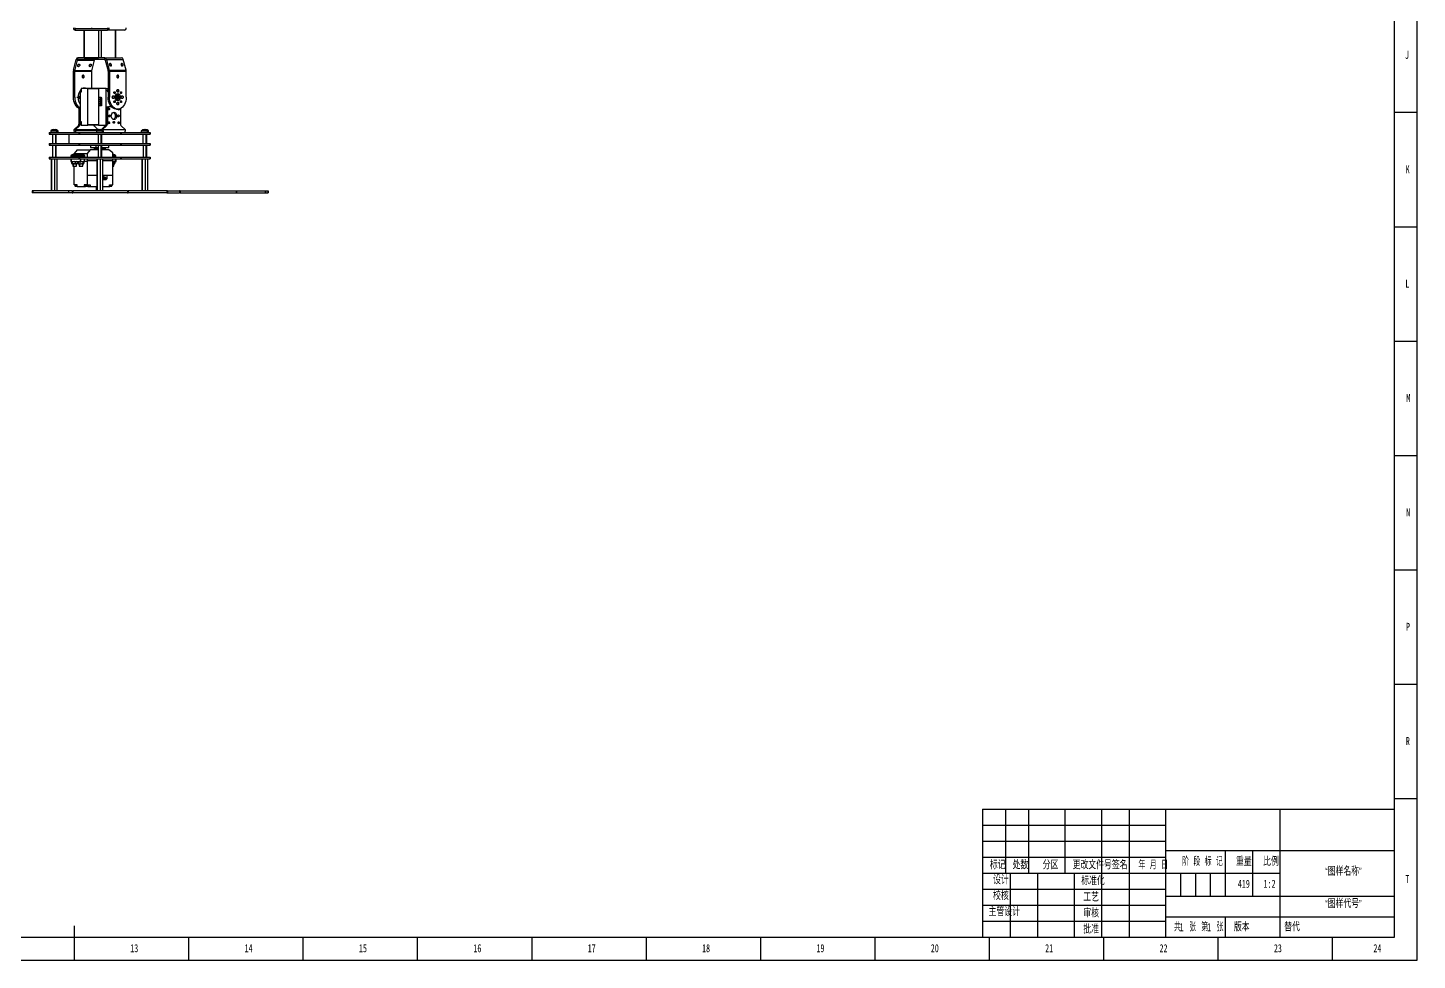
# Model space of a CAD drawing. Header units: millimetres. Extents: x 0 to 1189, y 0 to 841.
# Drawn here: x 582 to 1189, y 0 to 408 of the extents above; entities that cross this region are included whole.
import ezdxf

# ---------------------------------------------------------------- set-up
doc = ezdxf.new("R2010")
doc.units = ezdxf.units.MM
for name, color, linetype in [('10', 7, 'Continuous'), ('5', 7, 'Continuous'), ('9', 7, 'Continuous'), ('SLD-0', 7, 'Continuous')]:
    doc.layers.add(name, color=color, linetype=linetype)
doc.styles.add('SLDTEXTSTYLE0', font='TXT', dxfattribs={"width": 0.7, "bigfont": 'bigfont'})
doc.styles.add('SLDTEXTSTYLE1', font='TXT', dxfattribs={"width": 0.6, "bigfont": 'bigfont'})
doc.styles.add('SLDTEXTSTYLE2', font='TXT', dxfattribs={"width": 0.614286, "bigfont": 'bigfont'})
doc.styles.add('SLDTEXTSTYLE3', font='TXT', dxfattribs={"width": 0.62, "bigfont": 'bigfont'})
doc.styles.add('SLDTEXTSTYLE5', font='TXT', dxfattribs={"width": 0.7})

msp = doc.modelspace()

# ---------------------------------------------------------------- linework, layer by layer
at = {"color": 7, "linetype": 'Continuous', "lineweight": 25}
for p, q in [((602.27, 407.3), (602.27, 406.5)), ((602.27, 407.3), (616.42, 407.3)), ((616.42, 407.3), (616.42, 406.5)), ((602.27, 406.5), (616.42, 406.5)), ((606, 406.5), (606, 394.5)), ((606.23, 406.5), (606.23, 394.5)), ((606.23, 406.5), (612.46, 406.5)), ((612.46, 406.5), (612.46, 394.5)), ((613.59, 406.5), (613.59, 394.5)), ((623.77, 406.5), (616.42, 406.5)), ((619.81, 406.5), (619.81, 394.5)), ((620.05, 394.5), (620.05, 406.5)), ((601.54, 389.06), (602.75, 393.78)), ((602.07, 388.78), (601.54, 389.06)), ((602.07, 388.78), (603.29, 393.51)), ((609.42, 388.78), (602.07, 388.78)), ((603.29, 393.51), (602.75, 393.78)), ((603.29, 393.51), (610.64, 393.51)), ((603.48, 393.7), (603.48, 394.5)), ((615.21, 394.5), (603.48, 394.5)), ((615.21, 393.7), (603.48, 393.7)), ((606.23, 394.5), (612.46, 394.5)), ((610.64, 393.51), (609.42, 388.78)), ((615.21, 394.5), (622.56, 394.5)), ((615.21, 393.7), (615.21, 394.5)), ((615.41, 393.51), (615.94, 393.78)), ((615.41, 393.51), (616.62, 388.78)), ((615.94, 393.78), (617.15, 389.06)), ((615.94, 393.78), (623.29, 393.78)), ((616.62, 388.78), (617.15, 389.06)), ((617.15, 389.06), (624.51, 389.06)), ((624.51, 389.06), (623.29, 393.78)), ((602.06, 388.68), (601.49, 388.68)), ((601.49, 377.28), (601.49, 388.68)), ((602.06, 388.68), (609.41, 388.68)), ((602.06, 377.28), (602.06, 388.68)), ((609.41, 388.68), (609.41, 381.08)), ((616.64, 388.68), (616.64, 377.28)), ((616.64, 388.68), (617.2, 388.68)), ((617.2, 388.68), (624.56, 388.68)), ((617.2, 388.68), (617.2, 377.28)), ((624.56, 377.28), (624.56, 388.68)), ((602.06, 377.28), (601.49, 377.28)), ((604.02, 377.45), (604.04, 377.42)), ((604.47, 379.48), (604.47, 366.68)), ((604.9, 379.48), (604.47, 379.48)), ((604.78, 380.33), (604.72, 380.33)), ((604.9, 379.5), (604.82, 379.48)), ((604.9, 381.08), (604.9, 379.48)), ((607.8, 381.08), (604.9, 381.08)), ((606.36, 381.24), (605.78, 381.24)), ((607.8, 365.08), (607.8, 381.08)), ((607.8, 381.08), (612.46, 381.08)), ((607.82, 365.12), (607.82, 381.04)), ((612.46, 381.04), (607.82, 381.04)), ((612.46, 381.08), (612.46, 377.28)), ((615.79, 381.08), (612.46, 381.08)), ((612.46, 377.28), (613.41, 377.28)), ((612.49, 377.28), (612.49, 373.48)), ((613.41, 377.28), (613.74, 376.78)), ((613.74, 376.78), (613.74, 373.48)), ((615.79, 365.34), (615.79, 381.08)), ((615.79, 381.08), (616.64, 381.08)), ((617.2, 377.28), (616.64, 377.28)), ((620.17, 378.48), (620.13, 378.48)), ((603.92, 372.28), (603.92, 365.51)), ((612.46, 373.48), (612.46, 365.08)), ((613.74, 373.48), (612.46, 373.48)), ((613.74, 376.53), (613.1, 376.53)), ((613.1, 376.13), (613.74, 376.13)), ((613.74, 375.58), (613.1, 375.58)), ((613.1, 375.18), (613.74, 375.18)), ((613.74, 374.63), (613.1, 374.63)), ((613.1, 374.23), (613.74, 374.23)), ((616.36, 372.28), (615.8, 372.28)), ((615.8, 372.28), (615.8, 365.51)), ((616.36, 373.08), (616.93, 373.08)), ((616.36, 372.28), (616.36, 365.51)), ((618.14, 373.08), (616.93, 373.08)), ((620.13, 376.08), (620.17, 376.08)), ((620.31, 372.08), (620.88, 372.08)), ((622.02, 372.28), (622.02, 372.33)), ((622.02, 372.28), (622.02, 365.51)), ((603.66, 364.84), (601.66, 362.97)), ((602.22, 362.97), (604.23, 364.84)), ((604.23, 364.84), (603.66, 364.84)), ((603.92, 365.51), (604.49, 365.51)), ((604.47, 366.68), (604.9, 366.68)), ((604.49, 365.51), (604.49, 366.68)), ((604.9, 366.68), (604.9, 365.08)), ((604.9, 365.08), (607.8, 365.08)), ((612.46, 365.08), (607.8, 365.08)), ((612.46, 365.12), (607.82, 365.12)), ((612.37, 363.01), (610.4, 364.84)), ((612.46, 365.08), (615.71, 365.08)), ((615.54, 364.84), (613.64, 363.06)), ((616.11, 364.84), (614.1, 362.97)), ((616.11, 364.84), (615.54, 364.84)), ((615.8, 365.51), (616.36, 365.51)), ((622.28, 364.84), (624.28, 362.97)), ((590.91, 361.88), (590.91, 361.08)), ((590.91, 361.88), (591.04, 361.88)), ((590.91, 361.08), (591.04, 361.08)), ((591.04, 361.88), (591.04, 361.08)), ((591.04, 361.88), (591.16, 361.88)), ((591.04, 361.08), (591.16, 361.08)), ((591.16, 361.88), (591.16, 361.08)), ((591.16, 361.88), (603.9, 361.88)), ((591.16, 361.08), (603.9, 361.08)), ((591.57, 362.49), (591.57, 361.88)), ((592.08, 362.61), (594.26, 362.61)), ((592.37, 361.08), (592.37, 357.08)), ((592.77, 363.08), (592.78, 363.08)), ((593.07, 363.08), (593.27, 363.08)), ((593.56, 363.08), (593.57, 363.08)), ((593.97, 357.08), (593.97, 361.08)), ((594.3, 361.88), (594.3, 362.49)), ((594.77, 361.88), (594.77, 362.49)), ((599.54, 361.08), (599.54, 357.08)), ((602.22, 362.97), (601.66, 362.97)), ((602.43, 362.68), (602.43, 361.88)), ((602.43, 362.68), (611.67, 362.68)), ((603.9, 361.88), (603.9, 361.08)), ((603.9, 361.88), (604.19, 361.88)), ((603.9, 361.08), (604.19, 361.08)), ((604.19, 361.88), (604.19, 361.08)), ((604.19, 361.88), (622.08, 361.88)), ((604.19, 361.08), (622.08, 361.08)), ((611.52, 362.49), (611.52, 361.88)), ((612.03, 362.61), (614.21, 362.61)), ((612.42, 363.08), (612.31, 363.06)), ((612.32, 361.08), (612.32, 357.08)), ((612.42, 363.08), (612.43, 363.08)), ((612.44, 362.98), (612.43, 363.08)), ((612.43, 363.08), (612.44, 362.98)), ((612.71, 363.08), (612.73, 363.08)), ((612.72, 363.08), (612.92, 363.08)), ((613.02, 363.08), (613.22, 363.08)), ((613.22, 363.08), (613.23, 363.08)), ((613.51, 363.08), (613.52, 363.08)), ((613.92, 357.08), (613.92, 361.08)), ((613.97, 362.97), (614.1, 362.97)), ((624.28, 362.97), (614.1, 362.97)), ((614.1, 362.92), (614.1, 362.97)), ((614.25, 361.88), (614.25, 362.49)), ((614.72, 361.88), (614.72, 362.49)), ((622.08, 361.88), (622.08, 361.08)), ((622.08, 361.88), (622.36, 361.88)), ((622.08, 361.08), (622.36, 361.08)), ((622.36, 361.88), (622.36, 361.08)), ((622.36, 361.88), (634.92, 361.88)), ((622.36, 361.08), (634.92, 361.08)), ((631.17, 362.49), (631.17, 361.88)), ((631.68, 362.61), (633.86, 362.61)), ((631.97, 357.08), (631.97, 361.08)), ((632.37, 363.08), (632.38, 363.08)), ((632.67, 363.08), (632.87, 363.08)), ((633.16, 363.08), (633.17, 363.08)), ((633.57, 357.08), (633.57, 361.08)), ((633.9, 361.88), (633.9, 362.49)), ((634.37, 361.88), (634.37, 362.49)), ((634.92, 361.88), (634.92, 361.08)), ((634.92, 361.88), (635.04, 361.88)), ((634.92, 361.08), (635.04, 361.08)), ((635.04, 361.88), (635.04, 361.08)), ((590.91, 357.08), (590.91, 356.28)), ((590.91, 357.08), (591.04, 357.08)), ((590.91, 356.28), (591.04, 356.28)), ((591.04, 357.08), (591.04, 356.28)), ((591.04, 357.08), (591.16, 357.08)), ((591.04, 356.28), (591.16, 356.28)), ((591.16, 357.08), (591.16, 356.28)), ((591.16, 357.08), (603.9, 357.08)), ((591.16, 356.28), (603.9, 356.28)), ((592.37, 356.28), (592.37, 351.08)), ((593.97, 351.08), (593.97, 356.28)), ((603.12, 354.28), (601.78, 352.68)), ((601.78, 352.27), (601.78, 352.68)), ((601.78, 352.68), (607.48, 352.68)), ((603.12, 354.28), (608.82, 354.28)), ((603.9, 357.08), (603.9, 356.28)), ((603.9, 357.08), (604.19, 357.08)), ((603.9, 356.28), (604.19, 356.28)), ((604.19, 357.08), (604.19, 356.28)), ((604.19, 357.08), (622.08, 357.08)), ((604.19, 356.28), (622.08, 356.28)), ((608.82, 354.28), (607.48, 352.68)), ((607.48, 352.68), (607.48, 351.08)), ((612.32, 354.28), (608.82, 354.28)), ((608.97, 356.28), (608.97, 355.28)), ((608.97, 355.28), (611.44, 355.28)), ((609.78, 355.28), (609.78, 355.08)), ((610.94, 355.08), (609.78, 355.08)), ((610.55, 354.88), (610.55, 354.28)), ((612.34, 354.88), (610.55, 354.88)), ((610.98, 355.08), (610.94, 355.08)), ((610.98, 355.08), (610.98, 355.28)), ((611.21, 355.28), (611.21, 354.88)), ((611.3, 355.28), (611.3, 355.08)), ((612.32, 355.08), (611.3, 355.08)), ((611.44, 355.28), (611.44, 356.28)), ((611.44, 355.28), (612.25, 355.28)), ((612.32, 356.28), (612.32, 351.08)), ((613.91, 355.28), (616.97, 355.28)), ((613.92, 351.08), (613.92, 356.28)), ((617.02, 354.28), (613.92, 354.28)), ((614.83, 354.88), (613.96, 354.88)), ((614.73, 354.88), (614.73, 355.28)), ((614.83, 354.88), (614.83, 354.28)), ((615.55, 354.88), (614.83, 354.88)), ((614.96, 355.28), (614.96, 355.08)), ((616.11, 355.08), (614.96, 355.08)), ((615.55, 354.28), (615.55, 354.88)), ((616.16, 355.08), (616.11, 355.08)), ((616.16, 355.08), (616.16, 355.28)), ((616.97, 355.28), (616.97, 356.28)), ((618.71, 352.89), (617.02, 354.28)), ((618.71, 351.08), (618.71, 352.89)), ((622.08, 357.08), (622.08, 356.28)), ((622.08, 357.08), (622.36, 357.08)), ((622.08, 356.28), (622.36, 356.28)), ((622.36, 357.08), (622.36, 356.28)), ((622.36, 357.08), (634.92, 357.08)), ((622.36, 356.28), (634.92, 356.28)), ((631.97, 356.28), (631.97, 351.08)), ((633.57, 351.08), (633.57, 356.28)), ((634.92, 357.08), (634.92, 356.28)), ((634.92, 357.08), (635.04, 357.08)), ((634.92, 356.28), (635.04, 356.28)), ((635.04, 357.08), (635.04, 356.28)), ((590.91, 351.08), (590.91, 350.28)), ((590.91, 351.08), (591.04, 351.08)), ((590.91, 350.28), (591.04, 350.28)), ((591.04, 351.08), (591.04, 350.28)), ((591.04, 351.08), (591.16, 351.08)), ((591.04, 350.28), (591.16, 350.28)), ((591.16, 351.08), (591.16, 350.28)), ((591.16, 351.08), (603.9, 351.08)), ((591.16, 350.28), (603.9, 350.28)), ((591.89, 336.28), (591.89, 350.28)), ((592.07, 336.28), (592.07, 350.28)), ((593.35, 336.28), (593.35, 350.28)), ((594.45, 336.28), (594.45, 350.28)), ((600.34, 350.28), (600.34, 349.08)), ((600.34, 349.08), (600.7, 349.08)), ((600.4, 351.69), (600.4, 351.08)), ((600.7, 349.08), (600.7, 350.28)), ((600.7, 349.08), (601.02, 349.08)), ((600.76, 348.21), (600.76, 348.98)), ((600.76, 348.21), (600.95, 348.12)), ((600.9, 349.08), (600.83, 349.04)), ((600.84, 349.02), (600.95, 349.08)), ((600.84, 348.15), (600.9, 348.12)), ((600.9, 348.12), (600.95, 348.12)), ((600.95, 349.08), (601.14, 348.98)), ((600.95, 348.12), (601.14, 348.21)), ((600.95, 348.12), (601.76, 348.12)), ((600.96, 351.08), (600.96, 351.69)), ((601, 351.81), (603.17, 351.81)), ((601.09, 349.08), (601.39, 349.08)), ((601.76, 349.08), (601.14, 348.98)), ((601.14, 348.21), (601.14, 348.98)), ((601.76, 348.12), (601.14, 348.21)), ((601.2, 348.12), (601.2, 347.08)), ((601.2, 347.08), (601.48, 347.08)), ((601.48, 347.08), (602.8, 347.08)), ((601.49, 349.08), (603.94, 349.08)), ((601.59, 352.28), (601.62, 352.28)), ((602.38, 348.98), (601.76, 349.08)), ((602.38, 348.21), (601.76, 348.12)), ((601.76, 348.12), (602.81, 348.12)), ((601.81, 342.98), (601.81, 347.08)), ((601.93, 352.28), (601.87, 352.28)), ((601.93, 352.28), (602.13, 352.28)), ((602.4, 352.28), (602.38, 352.28)), ((602.81, 349.08), (602.38, 348.98)), ((602.38, 348.21), (602.38, 348.98)), ((602.81, 348.12), (602.38, 348.21)), ((602.4, 352.28), (602.4, 352.28)), ((602.8, 347.08), (602.8, 348.12)), ((603.24, 348.98), (602.81, 349.08)), ((603.24, 348.21), (602.81, 348.12)), ((602.81, 348.12), (603.1, 348.12)), ((603.15, 349.04), (603.1, 349.08)), ((603.1, 348.12), (603.16, 348.15)), ((603.15, 349.02), (603.24, 348.98)), ((603.15, 348.17), (603.24, 348.21)), ((603.24, 348.21), (603.24, 348.98)), ((603.25, 351.69), (603.25, 351.08)), ((603.58, 348.98), (603.96, 349.08)), ((603.64, 349), (603.58, 348.98)), ((603.58, 348.98), (603.58, 348.21)), ((603.58, 348.21), (603.96, 348.12)), ((603.65, 348.19), (603.58, 348.21)), ((603.75, 349.08), (603.64, 349.01)), ((603.64, 348.18), (603.75, 348.12)), ((603.75, 348.12), (603.96, 348.12)), ((603.81, 351.08), (603.81, 351.69)), ((603.85, 351.81), (606.02, 351.81)), ((603.9, 351.08), (603.9, 350.28)), ((603.9, 351.08), (604.19, 351.08)), ((603.9, 350.28), (604.19, 350.28)), ((603.96, 349.08), (603.94, 349.08)), ((603.96, 349.08), (604.33, 348.98)), ((604.24, 349.08), (603.96, 349.08)), ((603.96, 348.12), (604.33, 348.21)), ((603.96, 348.12), (604.96, 348.12)), ((604.05, 348.12), (604.05, 347.08)), ((604.05, 347.08), (604.33, 347.08)), ((604.19, 351.08), (604.19, 350.28)), ((604.19, 351.08), (622.08, 351.08)), ((604.19, 350.28), (622.08, 350.28)), ((604.24, 349.08), (604.63, 349.08)), ((604.33, 348.98), (604.96, 349.08)), ((604.33, 348.98), (604.33, 348.21)), ((604.33, 348.21), (604.96, 348.12)), ((604.33, 347.08), (605.65, 347.08)), ((604.44, 352.28), (604.47, 352.28)), ((604.63, 350.28), (604.63, 349.08)), ((604.63, 349.08), (606.33, 349.08)), ((604.78, 352.28), (604.72, 352.28)), ((604.78, 352.28), (604.98, 352.28)), ((604.96, 349.08), (605.59, 348.98)), ((604.96, 348.12), (605.59, 348.21)), ((605.85, 348.12), (604.96, 348.12)), ((605.25, 352.28), (605.23, 352.28)), ((605.25, 352.28), (605.25, 352.28)), ((605.85, 349.08), (605.59, 348.98)), ((605.59, 348.98), (605.59, 348.21)), ((605.85, 348.12), (605.59, 348.21)), ((605.65, 347.08), (605.65, 348.12)), ((606.05, 348.19), (605.85, 348.12)), ((605.85, 348.12), (605.95, 348.12)), ((606.05, 349.01), (605.95, 349.08)), ((605.95, 348.12), (606.06, 348.18)), ((606.11, 348.98), (606.04, 349)), ((606.11, 348.98), (606.11, 348.21)), ((606.33, 349.08), (606.33, 350.28)), ((607.45, 349.08), (606.33, 349.08)), ((606.45, 351.08), (606.45, 351.69)), ((607.45, 350.28), (607.45, 349.58)), ((607.45, 349.58), (607.48, 349.58)), ((607.45, 349.08), (607.45, 342.98)), ((607.48, 350.28), (607.48, 349.58)), ((607.48, 349.58), (611.84, 349.58)), ((611.84, 336.28), (611.84, 350.28)), ((612.02, 336.28), (612.02, 350.28)), ((613.3, 336.28), (613.3, 350.28)), ((614.4, 336.28), (614.4, 350.28)), ((614.4, 349.58), (618.71, 349.58)), ((619.8, 349.08), (618.68, 349.08)), ((618.68, 342.98), (618.68, 349.08)), ((618.68, 349.05), (619.16, 348.98)), ((618.68, 348.14), (619.16, 348.21)), ((619.41, 348.12), (618.68, 348.12)), ((618.68, 347.08), (619.21, 347.08)), ((618.71, 349.58), (618.71, 350.28)), ((618.81, 352.28), (618.79, 352.28)), ((618.81, 352.28), (618.81, 352.28)), ((619.41, 349.08), (619.16, 348.98)), ((619.16, 348.98), (619.16, 348.21)), ((619.41, 348.12), (619.16, 348.21)), ((619.21, 347.08), (619.21, 348.12)), ((619.67, 348.98), (619.41, 349.08)), ((619.61, 348.19), (619.41, 348.12)), ((619.41, 348.12), (619.51, 348.12)), ((619.61, 349.01), (619.51, 349.08)), ((619.51, 348.12), (619.62, 348.18)), ((619.67, 348.98), (619.67, 348.21)), ((619.8, 350.28), (619.8, 349.08)), ((619.8, 349.08), (620.15, 349.08)), ((620.01, 351.08), (620.01, 351.69)), ((620.15, 349.08), (620.15, 350.28)), ((622.08, 351.08), (622.08, 350.28)), ((622.08, 351.08), (622.36, 351.08)), ((622.08, 350.28), (622.36, 350.28)), ((622.36, 351.08), (622.36, 350.28)), ((622.36, 351.08), (634.92, 351.08)), ((622.36, 350.28), (634.92, 350.28)), ((631.49, 336.28), (631.49, 350.28)), ((631.67, 336.28), (631.67, 350.28)), ((632.95, 336.28), (632.95, 350.28)), ((634.05, 336.28), (634.05, 350.28)), ((634.92, 351.08), (634.92, 350.28)), ((634.92, 351.08), (635.04, 351.08)), ((634.92, 350.28), (635.04, 350.28)), ((635.04, 351.08), (635.04, 350.28)), ((601.78, 338.88), (601.78, 342.98)), ((601.81, 342.98), (601.78, 342.98)), ((607.48, 342.98), (607.45, 342.98)), ((607.48, 342.98), (607.48, 338.88)), ((611.84, 342.98), (607.48, 342.98)), ((616.04, 342.98), (614.4, 342.98)), ((614.71, 342.28), (614.4, 342.28)), ((614.71, 341.88), (614.4, 341.88)), ((614.4, 341.34), (614.62, 341.64)), ((615.72, 341.18), (614.4, 341.18)), ((614.62, 342.28), (614.62, 342.98)), ((614.62, 341.64), (614.62, 341.88)), ((616.07, 341.64), (614.62, 341.64)), ((615.38, 342.28), (614.71, 342.28)), ((615.38, 341.88), (614.71, 341.88)), ((616.07, 341.64), (615.72, 341.18)), ((616.04, 342.98), (616.07, 342.98)), ((616.07, 342.98), (616.07, 341.64)), ((618.71, 342.98), (616.07, 342.98)), ((618.71, 338.88), (618.71, 342.98)), ((583.5, 336.26), (583.5, 335.46)), ((583.68, 336.26), (583.5, 336.26)), ((583.68, 335.46), (583.5, 335.46)), ((583.68, 336.26), (583.68, 335.46)), ((583.68, 336.26), (583.79, 336.26)), ((583.68, 335.46), (583.79, 335.46)), ((583.79, 336.26), (583.79, 335.46)), ((599.3, 336.26), (583.79, 336.26)), ((599.3, 335.46), (583.79, 335.46)), ((592.07, 336.28), (591.89, 336.28)), ((593.35, 336.28), (592.07, 336.28)), ((594.45, 336.28), (593.35, 336.28)), ((599.3, 336.26), (599.3, 335.46)), ((600.89, 336.26), (599.3, 336.26)), ((600.89, 335.46), (599.3, 335.46)), ((600.89, 336.26), (600.89, 335.46)), ((600.89, 336.26), (601.18, 336.26)), ((600.89, 335.46), (601.18, 335.46)), ((601.18, 336.26), (601.18, 335.46)), ((625.18, 336.26), (601.18, 336.26)), ((625.18, 335.46), (601.18, 335.46)), ((603.1, 338.88), (601.78, 338.88)), ((602.14, 338.88), (602.14, 338.56)), ((603.1, 338.28), (603.1, 338.88)), ((603.1, 338.28), (606.16, 338.28)), ((607.48, 338.88), (606.16, 338.88)), ((606.16, 338.88), (606.16, 338.28)), ((606.16, 338.28), (606.37, 338.28)), ((606.37, 338.88), (606.37, 338.28)), ((606.37, 338.28), (606.8, 338.28)), ((606.67, 338.88), (606.67, 338.56)), ((607.02, 338.28), (607.11, 338.28)), ((607.21, 338.36), (607.25, 338.36)), ((607.48, 338.88), (608.87, 338.88)), ((607.7, 338.36), (607.76, 338.36)), ((607.85, 338.28), (607.94, 338.28)), ((608.04, 338.56), (608.04, 338.88)), ((608.14, 338.28), (608.87, 338.28)), ((608.27, 338.56), (608.27, 338.88)), ((608.87, 338.88), (608.87, 338.28)), ((608.87, 338.28), (611.84, 338.28)), ((611.54, 336.28), (611.54, 338.28)), ((611.73, 336.28), (611.54, 336.28)), ((611.73, 336.28), (611.73, 338.28)), ((611.84, 336.28), (611.73, 336.28)), ((612.02, 336.28), (611.84, 336.28)), ((613.3, 336.28), (612.02, 336.28)), ((614.4, 336.28), (613.3, 336.28)), ((614.4, 338.28), (617.32, 338.28)), ((617.32, 338.88), (618.71, 338.88)), ((617.32, 338.28), (617.32, 338.88)), ((617.33, 338.36), (617.32, 338.36)), ((617.32, 338.28), (617.39, 338.28)), ((617.39, 338.28), (617.39, 338.36)), ((617.84, 338.36), (617.78, 338.36)), ((618.12, 338.56), (618.12, 338.88)), ((618.35, 338.56), (618.35, 338.88)), ((625.18, 336.26), (625.18, 335.46)), ((625.18, 336.26), (625.47, 336.26)), ((625.18, 335.46), (625.47, 335.46)), ((625.47, 336.26), (625.47, 335.46)), ((642.32, 336.26), (625.47, 336.26)), ((642.32, 335.46), (625.47, 335.46)), ((631.67, 336.28), (631.49, 336.28)), ((632.95, 336.28), (631.67, 336.28)), ((634.05, 336.28), (632.95, 336.28)), ((642.32, 336.26), (642.32, 335.46)), ((642.32, 336.26), (642.32, 335.46)), ((642.32, 336.26), (642.32, 336.26)), ((642.32, 336.26), (642.43, 336.26)), ((642.32, 335.46), (642.32, 335.46)), ((642.32, 335.46), (642.43, 335.46)), ((642.43, 336.26), (642.43, 335.46)), ((642.57, 336.26), (642.43, 336.26)), ((642.57, 335.46), (642.43, 335.46)), ((642.57, 336.26), (642.57, 335.46)), ((642.57, 336.26), (647.82, 336.26)), ((642.57, 335.46), (647.82, 335.46)), ((647.82, 336.26), (647.82, 335.46)), ((648.12, 336.26), (647.82, 336.26)), ((648.12, 335.46), (647.82, 335.46)), ((648.12, 336.26), (648.12, 335.46)), ((648.12, 336.26), (672.71, 336.26)), ((648.12, 335.46), (672.71, 335.46)), ((672.71, 336.26), (672.71, 335.46)), ((672.71, 336.26), (672.81, 336.26)), ((672.71, 335.46), (672.81, 335.46)), ((672.81, 336.26), (672.81, 335.46)), ((672.81, 336.26), (685.3, 336.26)), ((672.81, 335.46), (685.3, 335.46)), ((685.3, 336.26), (685.3, 335.46)), ((685.3, 336.26), (685.41, 336.26)), ((685.3, 335.46), (685.41, 335.46)), ((685.41, 336.26), (685.41, 335.46)), ((685.41, 336.26), (686.71, 336.26)), ((685.41, 335.46), (686.71, 335.46)), ((686.71, 335.46), (686.71, 336.26)), ((686.71, 336.26), (686.71, 335.46)), ((686.71, 336.26), (686.71, 336.26)), ((686.71, 335.46), (686.71, 335.46))]:
    msp.add_line(p, q, dxfattribs=at)
at = {"color": 8, "linetype": 'Continuous', "lineweight": 25}
for p, q in [((603.66, 390.58), (603.43, 390.7)), ((608.76, 390.58), (608.53, 390.7)), ((617.3, 391.87), (617.53, 391.98)), ((622.39, 391.87), (622.62, 391.98)), ((603.53, 377.06), (602.95, 377.06)), ((604.22, 377.14), (604.47, 377.14)), ((604.78, 380.33), (604.9, 380.33)), ((616.28, 380.08), (616.64, 380.08)), ((618.76, 377.28), (618.47, 377.28)), ((619.75, 377.28), (620.6, 377.28)), ((620.53, 380.08), (620.74, 380.08)), ((604.47, 372.28), (603.92, 372.28)), ((613.24, 376.33), (613.74, 376.33)), ((613.24, 375.38), (613.74, 375.38)), ((613.24, 374.43), (613.74, 374.43)), ((604.78, 365.82), (604.72, 365.82)), ((604.78, 365.82), (604.9, 365.82)), ((591.57, 362.49), (594.3, 362.49)), ((591.63, 362.61), (592.08, 362.61)), ((593.74, 357.08), (593.74, 361.08)), ((594.26, 362.61), (594.71, 362.61)), ((594.3, 362.49), (594.77, 362.49)), ((612.26, 362.97), (602.22, 362.97)), ((611.52, 362.49), (614.25, 362.49)), ((611.58, 362.61), (612.03, 362.61)), ((613.68, 357.08), (613.68, 361.08)), ((614.21, 362.61), (614.66, 362.61)), ((614.25, 362.49), (614.72, 362.49)), ((631.17, 362.49), (633.9, 362.49)), ((631.23, 362.61), (631.68, 362.61)), ((633.34, 357.08), (633.34, 361.08)), ((633.86, 362.61), (634.31, 362.61)), ((633.9, 362.49), (634.37, 362.49)), ((593.74, 351.08), (593.74, 356.28)), ((610.94, 355.28), (610.94, 355.08)), ((612.3, 354.88), (612.3, 355.08)), ((613.68, 351.08), (613.68, 356.28)), ((616.11, 355.28), (616.11, 355.08)), ((633.34, 351.08), (633.34, 356.28)), ((600.4, 351.69), (600.96, 351.69)), ((600.46, 351.81), (601, 351.81)), ((600.96, 351.69), (603.25, 351.69)), ((601.48, 347.08), (601.48, 348.12)), ((603.17, 351.81), (603.31, 351.81)), ((603.25, 351.69), (603.81, 351.69)), ((603.31, 351.81), (603.85, 351.81)), ((603.81, 351.69), (606.45, 351.69)), ((604.33, 347.08), (604.33, 348.12)), ((606.02, 351.81), (606.39, 351.81)), ((618.71, 351.81), (619.58, 351.81)), ((618.71, 351.69), (620.01, 351.69)), ((619.58, 351.81), (619.95, 351.81)), ((602.14, 338.56), (603.1, 338.56)), ((606.67, 338.56), (608.04, 338.56)), ((608.04, 338.56), (608.27, 338.56)), ((617.32, 338.56), (618.12, 338.56)), ((618.12, 338.56), (618.35, 338.56))]:
    msp.add_line(p, q, dxfattribs=at)
at = {"color": 7, "linetype": 'Continuous', "lineweight": 25, "flags": 128}
for points in [[(603.66, 390.58), (603.51, 390.63), (603.41, 390.75), (603.36, 390.93), (603.38, 391.15), (603.47, 391.36), (603.61, 391.55), (603.78, 391.67), (603.95, 391.71)], [(603.95, 391.71), (604.11, 391.67), (604.21, 391.55), (604.26, 391.36), (604.23, 391.15), (604.15, 390.93), (604.01, 390.75), (603.84, 390.63), (603.66, 390.58)], [(608.76, 390.58), (608.6, 390.63), (608.5, 390.75), (608.45, 390.93), (608.48, 391.15), (608.56, 391.36), (608.7, 391.55), (608.87, 391.67), (609.05, 391.71)], [(609.05, 391.71), (609.2, 391.67), (609.3, 391.55), (609.35, 391.36), (609.32, 391.15), (609.24, 390.93), (609.1, 390.75), (608.93, 390.63), (608.76, 390.58)], [(617.53, 391.98), (617.38, 391.94), (617.28, 391.82), (617.23, 391.64), (617.25, 391.42), (617.34, 391.2), (617.48, 391.02), (617.65, 390.9), (617.82, 390.86)], [(617.82, 390.86), (617.97, 390.9), (618.08, 391.02), (618.13, 391.2), (618.1, 391.42), (618.01, 391.64), (617.88, 391.82), (617.71, 391.94), (617.53, 391.98)], [(622.62, 391.98), (622.47, 391.94), (622.37, 391.82), (622.32, 391.64), (622.34, 391.42), (622.43, 391.2), (622.57, 391.02), (622.74, 390.9), (622.91, 390.86)], [(622.91, 390.86), (623.07, 390.9), (623.17, 391.02), (623.22, 391.2), (623.19, 391.42), (623.11, 391.64), (622.97, 391.82), (622.8, 391.94), (622.62, 391.98)], [(605.73, 386.88), (605.57, 386.84), (605.43, 386.71), (605.34, 386.51), (605.31, 386.28), (605.34, 386.05), (605.43, 385.86), (605.57, 385.73), (605.73, 385.68)], [(605.73, 385.68), (605.9, 385.73), (606.03, 385.86), (606.13, 386.05), (606.16, 386.28), (606.13, 386.51), (606.03, 386.71), (605.9, 386.84), (605.73, 386.88)], [(620.88, 386.88), (620.72, 386.84), (620.58, 386.71), (620.49, 386.51), (620.45, 386.28), (620.49, 386.05), (620.58, 385.86), (620.72, 385.73), (620.88, 385.68)], [(620.88, 385.68), (621.04, 385.73), (621.18, 385.86), (621.27, 386.05), (621.3, 386.28), (621.27, 386.51), (621.18, 386.71), (621.04, 386.84), (620.88, 386.88)], [(603.92, 372.38), (603.69, 372.51), (603.16, 372.92), (602.68, 373.45), (602.27, 374.08), (601.93, 374.8), (601.69, 375.59), (601.54, 376.42), (601.49, 377.28)], [(602.06, 377.28), (602.11, 376.42), (602.26, 375.59), (602.5, 374.8), (602.83, 374.08), (603.24, 373.45), (603.72, 372.92), (604, 372.69)], [(603.95, 377.09), (603.98, 377.32), (604.06, 377.52), (604.2, 377.66), (604.36, 377.71), (604.47, 377.7)], [(604.47, 376.53), (604.4, 376.51), (604.23, 376.55), (604.09, 376.67), (603.99, 376.86), (603.95, 377.09)], [(616.64, 380.33), (616.59, 380.37), (616.51, 380.39), (616.42, 380.37), (616.35, 380.3), (616.3, 380.2), (616.28, 380.08)], [(616.28, 380.08), (616.3, 379.95), (616.35, 379.85), (616.42, 379.78), (616.51, 379.76), (616.59, 379.78), (616.64, 379.82)], [(620.31, 372.08), (620.01, 372.09), (619.41, 372.23), (618.84, 372.51), (618.3, 372.92), (617.82, 373.45), (617.41, 374.08), (617.08, 374.8), (616.83, 375.59), (616.69, 376.42), (616.64, 377.28)], [(624.56, 377.28), (624.5, 376.42), (624.36, 375.59), (624.11, 374.8), (623.78, 374.08), (623.37, 373.45), (622.89, 372.92), (622.36, 372.51), (621.78, 372.23), (621.18, 372.09), (620.57, 372.09), (619.98, 372.23), (619.4, 372.51), (618.87, 372.92), (618.39, 373.45), (617.98, 374.08), (617.64, 374.8), (617.4, 375.59), (617.25, 376.42), (617.2, 377.28)], [(618.9, 376.68), (618.74, 376.72), (618.6, 376.85), (618.51, 377.05), (618.47, 377.28), (618.51, 377.51), (618.6, 377.7), (618.74, 377.83), (618.9, 377.88)], [(618.9, 377.88), (619.06, 377.83), (619.2, 377.7), (619.29, 377.51), (619.32, 377.28), (619.29, 377.05), (619.2, 376.85), (619.06, 376.72), (618.9, 376.68)], [(619.48, 378.86), (619.37, 378.89), (619.28, 378.97), (619.22, 379.1), (619.2, 379.26), (619.22, 379.41), (619.28, 379.54), (619.37, 379.63), (619.48, 379.66)], [(619.48, 379.66), (619.59, 379.63), (619.68, 379.54), (619.74, 379.41), (619.76, 379.26), (619.74, 379.1), (619.68, 378.97), (619.59, 378.89), (619.48, 378.86)], [(620.88, 375.68), (620.53, 375.75), (620.21, 375.98), (619.96, 376.34), (619.8, 376.78), (619.75, 377.28), (619.8, 377.77), (619.96, 378.22), (620.21, 378.57), (620.53, 378.8), (620.88, 378.88)], [(619.75, 377.28), (619.78, 377.51), (619.87, 377.7), (620.01, 377.83), (620.17, 377.88), (620.33, 377.83), (620.47, 377.7), (620.56, 377.51), (620.6, 377.28)], [(620.6, 377.28), (620.56, 377.05), (620.47, 376.85), (620.33, 376.72), (620.17, 376.68), (620.01, 376.72), (619.87, 376.85), (619.78, 377.05), (619.75, 377.28)], [(620.13, 378.47), (620.32, 378.46), (620.6, 378.31), (620.82, 378.05), (620.97, 377.69), (621.02, 377.28)], [(621.02, 377.28), (620.97, 376.87), (620.82, 376.5), (620.6, 376.24), (620.32, 376.09), (620.13, 376.08)], [(620.88, 379.48), (620.72, 379.52), (620.58, 379.65), (620.49, 379.85), (620.45, 380.08), (620.49, 380.31), (620.58, 380.5), (620.72, 380.63), (620.88, 380.68)], [(620.46, 378.76), (620.6, 378.44), (620.67, 378.25)], [(620.6, 378.82), (620.66, 378.8), (620.98, 378.57), (621.23, 378.22), (621.39, 377.77), (621.44, 377.28), (621.39, 376.78), (621.23, 376.34), (620.98, 375.98), (620.66, 375.75), (620.6, 375.73)], [(620.88, 380.68), (621.04, 380.63), (621.18, 380.5), (621.27, 380.31), (621.3, 380.08), (621.27, 379.85), (621.18, 379.65), (621.04, 379.52), (620.88, 379.48)], [(620.88, 378.88), (621.23, 378.8), (621.54, 378.57), (621.79, 378.22), (621.95, 377.77), (622.01, 377.28), (621.95, 376.78), (621.79, 376.34), (621.54, 375.98), (621.23, 375.75), (620.88, 375.68)], [(622.28, 378.86), (622.17, 378.89), (622.08, 378.97), (622.02, 379.1), (622, 379.26), (622.02, 379.41), (622.08, 379.54), (622.17, 379.63), (622.28, 379.66)], [(622.28, 379.66), (622.39, 379.63), (622.48, 379.54), (622.54, 379.41), (622.56, 379.26), (622.54, 379.1), (622.48, 378.97), (622.39, 378.89), (622.28, 378.86)], [(622.86, 376.68), (622.7, 376.72), (622.56, 376.85), (622.47, 377.05), (622.43, 377.28), (622.47, 377.51), (622.56, 377.7), (622.7, 377.83), (622.86, 377.88)], [(622.86, 377.88), (623.02, 377.83), (623.16, 377.7), (623.25, 377.51), (623.28, 377.28), (623.25, 377.05), (623.16, 376.85), (623.02, 376.72), (622.86, 376.68)], [(612.96, 376.33), (612.97, 376.4), (613, 376.47), (613.05, 376.51), (613.1, 376.53), (613.15, 376.51), (613.2, 376.47), (613.23, 376.4), (613.24, 376.33)], [(613.24, 376.33), (613.23, 376.25), (613.2, 376.18), (613.15, 376.14), (613.1, 376.13), (613.05, 376.14), (613, 376.18), (612.97, 376.25), (612.96, 376.33)], [(612.96, 375.38), (612.97, 375.45), (613, 375.52), (613.05, 375.56), (613.1, 375.58), (613.15, 375.56), (613.2, 375.52), (613.23, 375.45), (613.24, 375.38)], [(613.24, 375.38), (613.23, 375.3), (613.2, 375.23), (613.15, 375.19), (613.1, 375.18), (613.05, 375.19), (613, 375.23), (612.97, 375.3), (612.96, 375.38)], [(612.96, 374.43), (612.97, 374.5), (613, 374.57), (613.05, 374.61), (613.1, 374.63), (613.15, 374.61), (613.2, 374.57), (613.23, 374.5), (613.24, 374.43)], [(613.24, 374.43), (613.23, 374.35), (613.2, 374.28), (613.15, 374.24), (613.1, 374.23), (613.05, 374.24), (613, 374.28), (612.97, 374.35), (612.96, 374.43)], [(617.07, 371.68), (616.96, 371.71), (616.87, 371.79), (616.81, 371.92), (616.79, 372.08), (616.81, 372.23), (616.87, 372.36), (616.96, 372.45), (617.07, 372.48)], [(617.07, 372.48), (617.18, 372.45), (617.27, 372.36), (617.33, 372.23), (617.35, 372.08), (617.33, 371.92), (617.27, 371.79), (617.18, 371.71), (617.07, 371.68)], [(619.19, 367.48), (618.84, 367.55), (618.53, 367.78), (618.28, 368.14), (618.12, 368.58), (618.06, 369.08), (618.12, 369.57), (618.28, 370.02), (618.53, 370.37), (618.84, 370.6), (619.19, 370.68)], [(618.91, 370.62), (618.98, 370.6), (619.29, 370.37), (619.54, 370.02), (619.7, 369.57), (619.76, 369.08), (619.7, 368.58), (619.54, 368.14), (619.29, 367.78), (618.98, 367.55), (618.91, 367.53)], [(619.19, 370.68), (619.54, 370.6), (619.86, 370.37), (620.11, 370.02), (620.27, 369.57), (620.32, 369.08), (620.27, 368.58), (620.11, 368.14), (619.86, 367.78), (619.54, 367.55), (619.19, 367.48)], [(619.48, 374.9), (619.37, 374.93), (619.28, 375.01), (619.22, 375.14), (619.2, 375.3), (619.22, 375.45), (619.28, 375.58), (619.37, 375.67), (619.48, 375.7)], [(619.48, 375.7), (619.59, 375.67), (619.68, 375.58), (619.74, 375.45), (619.76, 375.3), (619.74, 375.14), (619.68, 375.01), (619.59, 374.93), (619.48, 374.9)], [(620.88, 373.88), (620.72, 373.92), (620.58, 374.05), (620.49, 374.25), (620.45, 374.48), (620.49, 374.71), (620.58, 374.9), (620.72, 375.03), (620.88, 375.08)], [(620.67, 376.3), (620.6, 376.11), (620.46, 375.79)], [(620.88, 375.08), (621.04, 375.03), (621.18, 374.9), (621.27, 374.71), (621.3, 374.48), (621.27, 374.25), (621.18, 374.05), (621.04, 373.92), (620.88, 373.88)], [(621.59, 372.17), (621.6, 372.08), (621.58, 371.92), (621.51, 371.79), (621.42, 371.71), (621.31, 371.68)], [(622.28, 374.9), (622.17, 374.93), (622.08, 375.01), (622.02, 375.14), (622, 375.3), (622.02, 375.45), (622.08, 375.58), (622.17, 375.67), (622.28, 375.7)], [(622.28, 375.7), (622.39, 375.67), (622.48, 375.58), (622.54, 375.45), (622.56, 375.3), (622.54, 375.14), (622.48, 375.01), (622.39, 374.93), (622.28, 374.9)], [(617.07, 365.68), (616.96, 365.71), (616.87, 365.79), (616.81, 365.92), (616.79, 366.08), (616.81, 366.23), (616.87, 366.36), (616.96, 366.45), (617.07, 366.48)], [(617.21, 368.68), (617.11, 368.71), (617.01, 368.79), (616.95, 368.92), (616.93, 369.08), (616.95, 369.23), (617.01, 369.36), (617.11, 369.45), (617.21, 369.48)], [(617.07, 366.48), (617.18, 366.45), (617.27, 366.36), (617.33, 366.23), (617.35, 366.08), (617.33, 365.92), (617.27, 365.79), (617.18, 365.71), (617.07, 365.68)], [(617.21, 369.48), (617.32, 369.45), (617.41, 369.36), (617.47, 369.23), (617.5, 369.08), (617.47, 368.92), (617.41, 368.79), (617.32, 368.71), (617.21, 368.68)], [(619.19, 365.88), (619.08, 365.91), (618.99, 365.99), (618.93, 366.12), (618.91, 366.28), (618.93, 366.43), (618.99, 366.56), (619.08, 366.65), (619.19, 366.68)], [(619.19, 366.68), (619.3, 366.65), (619.39, 366.56), (619.45, 366.43), (619.48, 366.28), (619.45, 366.12), (619.39, 365.99), (619.3, 365.91), (619.19, 365.88)], [(621.17, 368.68), (621.06, 368.71), (620.97, 368.79), (620.91, 368.92), (620.89, 369.08), (620.91, 369.23), (620.97, 369.36), (621.06, 369.45), (621.17, 369.48)], [(621.31, 365.68), (621.21, 365.71), (621.11, 365.79), (621.05, 365.92), (621.03, 366.08), (621.05, 366.23), (621.11, 366.36), (621.21, 366.45), (621.31, 366.48)], [(621.17, 369.48), (621.28, 369.45), (621.37, 369.36), (621.43, 369.23), (621.46, 369.08), (621.43, 368.92), (621.37, 368.79), (621.28, 368.71), (621.17, 368.68)], [(621.31, 366.48), (621.42, 366.45), (621.51, 366.36), (621.58, 366.23), (621.6, 366.08), (621.58, 365.92), (621.51, 365.79), (621.42, 365.71), (621.31, 365.68)], [(613.51, 363.02), (613.38, 363.06), (613.23, 363.08)], [(614.71, 341.88), (614.65, 341.89), (614.61, 341.93), (614.58, 342), (614.57, 342.08), (614.58, 342.15), (614.61, 342.22), (614.65, 342.26), (614.71, 342.28)], [(614.71, 342.28), (614.76, 342.26), (614.81, 342.22), (614.84, 342.15), (614.85, 342.08), (614.84, 342), (614.81, 341.93), (614.76, 341.89), (614.71, 341.88)], [(615.38, 341.88), (615.32, 341.89), (615.28, 341.93), (615.25, 342), (615.23, 342.08), (615.25, 342.15), (615.28, 342.22), (615.32, 342.26), (615.38, 342.28)], [(615.38, 342.28), (615.43, 342.26), (615.47, 342.22), (615.5, 342.15), (615.52, 342.08), (615.5, 342), (615.47, 341.93), (615.43, 341.89), (615.38, 341.88)]]:
    msp.add_lwpolyline(points, dxfattribs=at)
at = {"color": 8, "linetype": 'Continuous', "lineweight": 25, "flags": 128}
for points in [[(604.9, 380.79), (604.82, 380.61), (604.78, 380.33)], [(604.78, 380.33), (604.82, 380.06), (604.9, 379.87)], [(604.9, 366.28), (604.82, 366.09), (604.78, 365.82)], [(604.78, 365.82), (604.82, 365.54), (604.9, 365.36)]]:
    msp.add_lwpolyline(points, dxfattribs=at)
at = {"color": 7, "linetype": 'Continuous', "lineweight": 25}
for centre, radius, start, end in [((602.46, 407.46), 0.977, 171.95053, 258.57825), ((602.32, 407.56), 0.263, 171.95053, 258.57825), ((609.68, 407.56), 0.263, 171.95053, 258.57825), ((616.23, 407.46), 0.977, 281.42175, 8.04947), ((616.37, 407.56), 0.263, 281.42175, 8.04947), ((623.58, 407.46), 0.977, 281.42175, 8.04947), ((603, 388.68), 1.51, 165.70001, 180.08584), ((602.46, 388.68), 0.406, 165.70001, 180.08584), ((603.59, 393.67), 0.844, 97.37226, 172.06597), ((603.51, 393.48), 0.227, 97.37226, 172.06597), ((602.91, 391.61), 0.814, 303.5659, 1.96147), ((608, 391.61), 0.814, 303.5659, 1.96147), ((609.82, 388.68), 0.406, 165.70001, 180.08584), ((610.86, 393.48), 0.227, 97.37226, 172.06597), ((615.1, 393.67), 0.844, 7.93403, 82.62774), ((615.18, 393.48), 0.227, 7.93403, 82.62774), ((616.23, 388.68), 0.406, 359.91416, 14.29999), ((615.69, 388.68), 1.51, 359.91416, 14.29999), ((616.78, 390.96), 0.814, 358.03853, 56.4341), ((621.87, 390.96), 0.814, 358.03853, 56.4341), ((622.46, 393.67), 0.844, 7.93403, 82.62774), ((623.05, 388.68), 1.51, 359.91416, 14.29999), ((604.86, 386.28), 0.744, 323.0696, 36.9304), ((620, 386.28), 0.744, 323.0696, 36.9304), ((608.03, 377.41), 4.51, 133.9319, 184.49396), ((608.26, 377.09), 4.73, 180.29007, 216.81625), ((603.44, 377.27), 0.737, 320.74687, 11.44525), ((606.36, 379.18), 2.05, 67.26052, 111.92763), ((618.02, 377.28), 0.744, 323.0696, 36.9304), ((620.84, 380.11), 0.312, 119.99021, 185.64755), ((620.84, 380.04), 0.312, 174.35245, 240.00979), ((620, 380.08), 0.744, 323.0696, 36.9304), ((621.98, 377.28), 0.744, 323.0696, 36.9304), ((604.63, 372.37), 0.719, 102.74342, 187.87897), ((616.51, 372.38), 0.714, 101.42175, 188.04947), ((617.07, 372.38), 0.714, 101.42175, 188.04947), ((620, 374.48), 0.744, 323.0696, 36.9304), ((621.39, 372.03), 0.357, 171.95053, 258.57825), ((603, 365.47), 0.919, 316.24481, 2.02148), ((603.57, 365.47), 0.919, 316.24481, 2.02148), ((610.91, 365.38), 0.747, 203.76135, 226.09038), ((614.88, 365.47), 0.919, 316.24481, 2.02148), ((615.45, 365.47), 0.919, 316.24481, 2.02148), ((622.94, 365.47), 0.919, 177.97852, 223.75519), ((591.72, 362.49), 0.144, 126.35837, 180), ((593.17, 360.52), 2.6, 98.93123, 126.35837), ((593.34, 361.42), 1.73, 115.08208, 136.7282), ((593.04, 361.71), 1.39, 100.9362, 114.59655), ((592.61, 361.63), 1.36, 89.9484, 95.97317), ((592.61, 361.47), 1.52, 84.33842, 89.94802), ((593.34, 361.71), 1.39, 100.9362, 114.59655), ((593.01, 361.71), 1.39, 65.40345, 79.0638), ((593.3, 361.71), 1.39, 65.40345, 79.0638), ((593.17, 360.52), 2.6, 53.64163, 81.06877), ((593.73, 361.55), 1.44, 84.18368, 95.81632), ((594.13, 362.5), 0.169, 358.28949, 41.05525), ((594.63, 362.49), 0.144, 0, 53.64163), ((602.62, 362.83), 0.977, 171.95053, 258.57825), ((602.48, 362.93), 0.263, 171.95053, 258.57825), ((611.66, 362.49), 0.144, 126.35837, 180), ((613.12, 360.52), 2.6, 98.93123, 126.35837), ((613.29, 361.42), 1.73, 115.08208, 136.7282), ((612.69, 361.76), 1.35, 100.83852, 106.06898), ((612.99, 361.71), 1.39, 100.9362, 114.59655), ((612.55, 361.63), 1.36, 89.9484, 95.97317), ((612.55, 361.47), 1.52, 84.33842, 89.94802), ((613.28, 361.71), 1.39, 100.9362, 114.59655), ((612.95, 361.71), 1.39, 65.40345, 79.0638), ((613.24, 361.71), 1.39, 65.40345, 79.0638), ((613.12, 360.52), 2.6, 53.64163, 81.06877), ((613.68, 361.55), 1.44, 84.18368, 95.81632), ((614.08, 362.5), 0.169, 358.28949, 41.05525), ((614.57, 362.49), 0.144, 0, 53.64163), ((623.32, 362.83), 0.977, 281.42175, 8.04947), ((631.31, 362.49), 0.144, 126.35837, 180), ((632.77, 360.52), 2.6, 98.93123, 126.35837), ((632.94, 361.42), 1.73, 115.08208, 136.7282), ((632.64, 361.71), 1.39, 100.9362, 114.59655), ((632.2, 361.63), 1.36, 89.9484, 95.97317), ((632.2, 361.47), 1.52, 84.33842, 89.94802), ((632.93, 361.71), 1.39, 100.9362, 114.59655), ((632.61, 361.71), 1.39, 65.40345, 79.0638), ((632.9, 361.71), 1.39, 65.40345, 79.0638), ((632.77, 360.52), 2.6, 53.64163, 81.06877), ((633.33, 361.55), 1.44, 84.18368, 95.81632), ((633.73, 362.5), 0.169, 358.28949, 41.05525), ((634.23, 362.49), 0.144, 0, 53.64163), ((600.54, 351.69), 0.144, 126.35837, 180), ((602, 349.72), 2.6, 98.93123, 126.35837), ((601.14, 351.7), 0.179, 141.93305, 181.88503), ((601.87, 351.11), 1.2, 101.98552, 116.66184), ((601.49, 350.52), 1.67, 84.61082, 95.38918), ((602.15, 350.72), 1.59, 100.12017, 112.94744), ((602.18, 351.11), 1.2, 101.98552, 116.66184), ((601.85, 350.72), 1.59, 67.05256, 79.87983), ((602, 349.72), 2.6, 56.7754, 81.06877), ((602.12, 350.72), 1.59, 67.05256, 79.87983), ((602.61, 350.91), 1.28, 90.06745, 96.16451), ((601.87, 350.47), 1.87, 45.60692, 66.68767), ((602.61, 351.06), 1.13, 83.43302, 90.06623), ((603.39, 351.69), 0.144, 126.35837, 180), ((604.85, 349.72), 2.6, 98.93123, 126.35837), ((603.99, 351.7), 0.179, 141.93305, 181.88503), ((604.71, 351.11), 1.2, 101.98552, 116.66184), ((604.33, 350.52), 1.67, 84.61082, 95.38918), ((605, 350.72), 1.59, 100.12017, 112.94744), ((605.03, 351.11), 1.2, 101.98552, 116.66184), ((604.7, 350.72), 1.59, 67.05256, 79.87983), ((604.85, 349.72), 2.6, 53.64163, 81.06877), ((604.97, 350.72), 1.59, 67.05256, 79.87983), ((605.46, 350.91), 1.28, 90.06745, 96.16451), ((604.72, 350.47), 1.87, 45.60692, 66.68767), ((605.46, 351.06), 1.13, 83.43302, 90.06623), ((606.3, 351.69), 0.144, 0, 53.64163), ((618.25, 350.69), 1.62, 67.11304, 73.53617), ((618.41, 349.72), 2.6, 53.64163, 81.06877), ((618.53, 350.72), 1.59, 67.05256, 79.87983), ((619.02, 350.91), 1.28, 90.06745, 96.16451), ((618.28, 350.47), 1.87, 45.60692, 66.68767), ((619.02, 351.06), 1.13, 83.43302, 90.06623), ((619.86, 351.69), 0.144, 0, 53.64163), ((602.34, 338.56), 0.2, 180, 270), ((606.87, 338.56), 0.2, 180, 270), ((607.87, 338.53), 0.179, 281.15483, 7.92068), ((608.07, 338.56), 0.2, 270, 360), ((617.94, 338.53), 0.179, 281.15483, 7.92068), ((618.15, 338.56), 0.2, 270, 0)]:
    msp.add_arc(centre, radius, start, end, dxfattribs=at)
for points, knots in [([(604.9, 380.85), (604.9, 380.85), (604.84, 380.8), (604.77, 380.64), (604.71, 380.46), (604.73, 380.35), (604.73, 380.33)], [0, 0, 0, 0, 0.0105826, 0.4418717, 0.9070704, 1, 1, 1, 1]), ([(604.73, 380.33), (604.73, 380.27), (604.73, 380.11), (604.8, 379.93), (604.88, 379.85), (604.9, 379.82)], [0, 0, 0, 0, 0.3276454, 0.8243751, 1, 1, 1, 1]), ([(604.9, 366.33), (604.89, 366.32), (604.82, 366.26), (604.75, 366.08), (604.73, 365.91), (604.72, 365.82)], [0, 0, 0, 0, 0.095715, 0.541388, 1, 1, 1, 1]), ([(604.73, 365.82), (604.73, 365.79), (604.72, 365.66), (604.77, 365.47), (604.86, 365.36), (604.9, 365.31)], [0, 0, 0, 0, 0.166928, 0.662006, 1, 1, 1, 1]), ([(604.82, 366.67), (604.84, 366.67), (604.87, 366.67), (604.89, 366.66), (604.9, 366.66)], [0, 0, 0, 0, 0.8688195, 1, 1, 1, 1]), ([(602.41, 338.36), (602.41, 338.36), (602.41, 338.36), (602.42, 338.36), (602.42, 338.36)], [0, 0, 0, 0, 0.56, 1, 1, 1, 1]), ([(602.41, 338.36), (602.41, 338.36), (602.41, 338.36), (602.41, 338.36), (602.41, 338.36)], [0, 0, 0, 0, 0.56, 1, 1, 1, 1]), ([(602.42, 338.36), (602.46, 338.36), (602.53, 338.36), (602.72, 338.36), (602.94, 338.36), (603.08, 338.36), (603.16, 338.36)], [0, 0, 0, 0, 0.223877, 0.4718, 0.730951, 1, 1, 1, 1]), ([(606.95, 338.36), (606.99, 338.36), (607.05, 338.36), (607.14, 338.36), (607.18, 338.36)], [0, 0, 0, 0, 0.56, 1, 1, 1, 1]), ([(607.18, 338.36), (607.23, 338.36), (607.34, 338.36), (607.55, 338.36), (607.69, 338.36), (607.77, 338.36)], [0, 0, 0, 0, 0.27664, 0.562585, 1, 1, 1, 1]), ([(607.77, 338.36), (607.8, 338.36), (607.85, 338.36), (607.88, 338.36), (607.9, 338.36)], [0, 0, 0, 0, 0.56, 1, 1, 1, 1]), ([(607.9, 338.36), (607.92, 338.36), (607.96, 338.36), (607.99, 338.36), (608, 338.36)], [0, 0, 0, 0, 0.56, 1, 1, 1, 1]), ([(617.26, 338.36), (617.31, 338.36), (617.42, 338.36), (617.63, 338.36), (617.77, 338.36), (617.85, 338.36)], [0, 0, 0, 0, 0.27664, 0.562585, 1, 1, 1, 1]), ([(617.85, 338.36), (617.88, 338.36), (617.92, 338.36), (617.96, 338.36), (617.98, 338.36)], [0, 0, 0, 0, 0.56, 1, 1, 1, 1]), ([(617.98, 338.36), (618, 338.36), (618.04, 338.36), (618.06, 338.36), (618.08, 338.36)], [0, 0, 0, 0, 0.56, 1, 1, 1, 1])]:
    msp.add_open_spline(points, degree=3, knots=knots, dxfattribs=at)
at = {"layer": '5', "color": 7}
for p, q in [((1189, 0), (1189, 841)), ((999, 59), (1079, 59)), ((999, 52), (1079, 52)), ((1085.5, 38), (1085.5, 28)), ((1092, 38), (1092, 28)), ((1098.5, 38), (1098.5, 28)), ((0, 0), (1189, 0))]:
    msp.add_line(p, q, dxfattribs=at)
at = {"layer": '5', "color": 7, "lineweight": 25}
for p, q in [((1179, 10), (1179, 831.05)), ((999, 66), (1179, 66)), ((999, 66), (999, 10)), ((1009, 66), (1009, 38)), ((1019, 66), (1019, 38)), ((1035, 66), (1035, 38)), ((1051, 66), (1051, 10)), ((1063, 66), (1063, 10)), ((1079, 66), (1079, 10)), ((1129, 66), (1129, 38)), ((999, 45), (1079, 45)), ((1079, 48), (1179, 48)), ((1105, 48), (1105, 28)), ((1117, 48), (1117, 28)), ((999, 38), (1129, 38)), ((1011, 38), (1011, 10)), ((1023, 38), (1023, 10)), ((1039, 38), (1039, 10)), ((1129, 38), (1129, 10)), ((999, 31), (1079, 31)), ((1079, 28), (1179, 28)), ((999, 24), (1079, 24)), ((1079.01, 18.98), (1179, 18.98)), ((999, 17), (1079, 17)), ((0, 10), (1179, 10))]:
    msp.add_line(p, q, dxfattribs=at)
at = {"layer": '5'}
for p, q in [((1189, 370.5), (1179, 370.5)), ((1189, 320.5), (1179, 320.5)), ((1189, 270.5), (1179, 270.5)), ((1189, 220.5), (1179, 220.5)), ((1189, 170.5), (1179, 170.5)), ((1189, 120.5), (1179, 120.5)), ((1189, 70.5), (1179, 70.5)), ((652, 0), (652, 10)), ((702, 0), (702, 10)), ((752, 0), (752, 10)), ((802, 0), (802, 10)), ((852, 0), (852, 10)), ((902, 0), (902, 10)), ((952, 0), (952, 10)), ((1002, 0), (1002, 10)), ((1052, 0), (1052, 10)), ((1102, 0), (1102, 10)), ((1152, 0), (1152, 10))]:
    msp.add_line(p, q, dxfattribs=at)
at = {"layer": '5', "lineweight": 25}
for p, q in [((1105, 18.98), (1105, 10)), ((602, 0), (602, 15))]:
    msp.add_line(p, q, dxfattribs=at)

# ---------------------------------------------------------------- texts
at = {"layer": '10', "char_height": 3.5}
for s, insert, attachment_point, style in [('J', (1184.52, 397.53), 2, 'SLDTEXTSTYLE5'), ('K', (1184.82, 347.49), 2, 'SLDTEXTSTYLE5'), ('L', (1184.68, 297.53), 2, 'SLDTEXTSTYLE5'), ('M', (1185.1, 247.49), 2, 'SLDTEXTSTYLE5'), ('N', (1185.05, 197.53), 2, 'SLDTEXTSTYLE5'), ('P', (1184.94, 147.49), 2, 'SLDTEXTSTYLE5'), ('R', (1184.93, 97.53), 2, 'SLDTEXTSTYLE5'), ('“图样名称”', (1156.73, 40.51), 2, 'SLDTEXTSTYLE0'), ('T', (1184.66, 37.24), 2, 'SLDTEXTSTYLE5'), ('419', (1113.21, 35.16), 2, 'SLDTEXTSTYLE5'), ('校核', (1006.96, 29.86), 2, 'SLDTEXTSTYLE0'), ('“图样代号”', (1156.73, 26.37), 2, 'SLDTEXTSTYLE0'), ('主管设计', (1008.49, 22.83), 2, 'SLDTEXTSTYLE0'), ('1', (1085.11, 16.19), 1, 'SLDTEXTSTYLE5'), ('1', (1097.14, 16.19), 1, 'SLDTEXTSTYLE5'), ('13', (628.09, 6.99), 2, 'SLDTEXTSTYLE5'), ('14', (678.09, 6.99), 2, 'SLDTEXTSTYLE5'), ('15', (728.09, 6.99), 2, 'SLDTEXTSTYLE5'), ('16', (778.09, 6.99), 2, 'SLDTEXTSTYLE5'), ('17', (828.09, 6.99), 2, 'SLDTEXTSTYLE5'), ('18', (878.09, 6.99), 2, 'SLDTEXTSTYLE5'), ('19', (928.09, 6.99), 2, 'SLDTEXTSTYLE5'), ('20', (978.09, 6.99), 2, 'SLDTEXTSTYLE5'), ('21', (1028.09, 6.99), 2, 'SLDTEXTSTYLE5'), ('22', (1078.09, 6.99), 2, 'SLDTEXTSTYLE5'), ('23', (1128.09, 6.99), 2, 'SLDTEXTSTYLE5'), ('24', (1171.59, 6.99), 2, 'SLDTEXTSTYLE5')]:
    msp.add_mtext(s, dxfattribs=dict(at, insert=insert, attachment_point=attachment_point, style=style))
at = {"layer": '10', "color": 7, "insert": (1112.31, 16.19), "char_height": 3.5, "attachment_point": 2, "style": 'SLDTEXTSTYLE0'}
msp.add_mtext('版本', dxfattribs=at)
at = {"layer": '9', "color": 7, "char_height": 3.5, "attachment_point": 2}
for s, insert, style in [('标记', (1005.6, 43.31), 'SLDTEXTSTYLE0'), ('处数', (1015.54, 43.31), 'SLDTEXTSTYLE0'), ('分区', (1028.7, 43.31), 'SLDTEXTSTYLE0'), ('更改文件号', (1046.92, 43.31), 'SLDTEXTSTYLE0'), ('签名', (1058.93, 43.31), 'SLDTEXTSTYLE0'), ('年 月 日', (1073.58, 43.31), 'SLDTEXTSTYLE3'), ('阶 段 标 记', (1095.1, 44.81), 'SLDTEXTSTYLE2'), ('重量', (1113.18, 44.81), 'SLDTEXTSTYLE0'), ('比例', (1125.08, 44.81), 'SLDTEXTSTYLE0'), ('设计', (1007.01, 36.77), 'SLDTEXTSTYLE0'), ('标准化', (1047.24, 36.36), 'SLDTEXTSTYLE0'), ('工艺', (1046.46, 29.23), 'SLDTEXTSTYLE0'), ('审核', (1046.46, 22.25), 'SLDTEXTSTYLE0'), ('批准', (1046.44, 15.22), 'SLDTEXTSTYLE0'), ('共  张', (1087.47, 16.19), 'SLDTEXTSTYLE1'), ('第  张', (1099.46, 16.19), 'SLDTEXTSTYLE1')]:
    msp.add_mtext(s, dxfattribs=dict(at, insert=insert, style=style))
at = {"layer": 'SLD-0', "char_height": 3.5}
for s, insert, attachment_point, style in [('1:2', (1124.44, 35.16), 2, 'SLDTEXTSTYLE5'), ('替代', (1130.85, 16.19), 1, 'SLDTEXTSTYLE0')]:
    msp.add_mtext(s, dxfattribs=dict(at, insert=insert, attachment_point=attachment_point, style=style))

doc.saveas('drawing.dxf')
